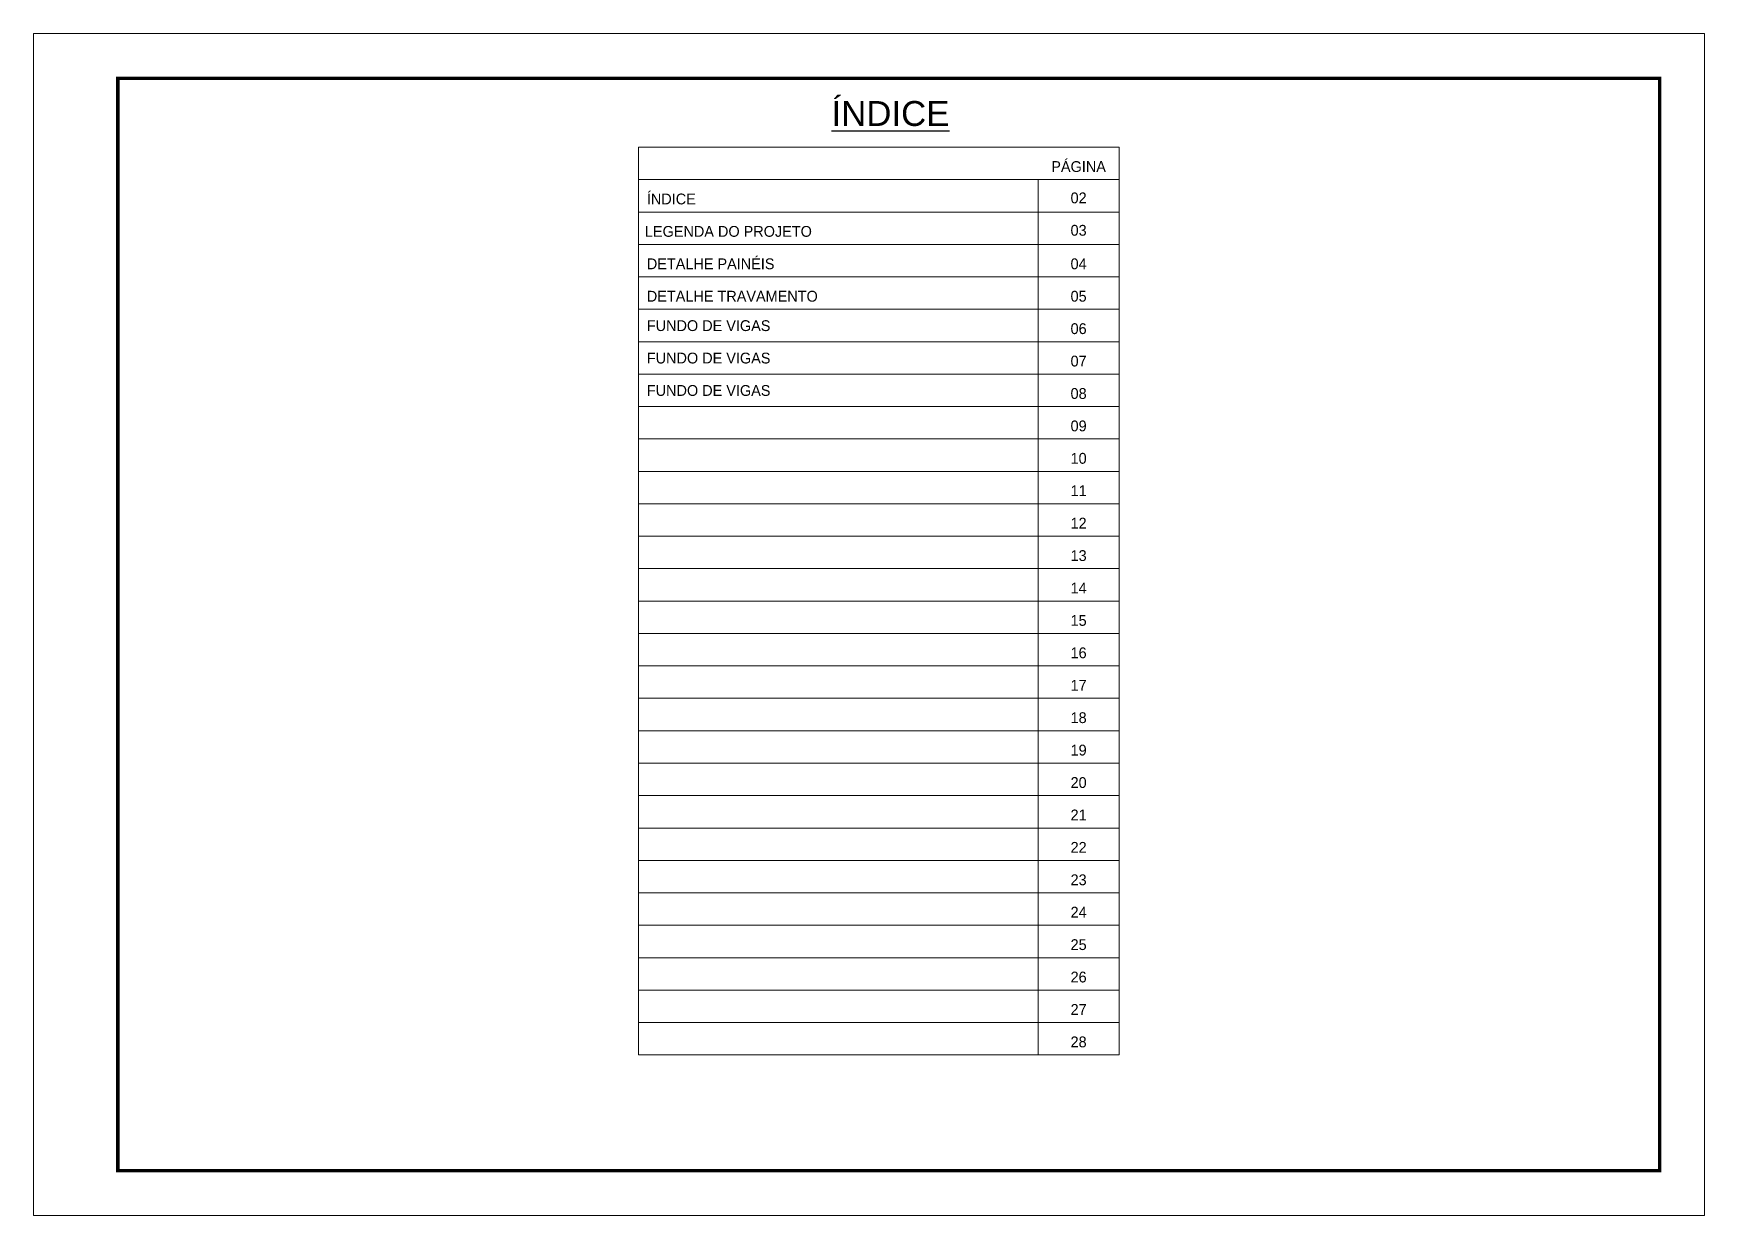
# Model space of a CAD drawing. Extents: x 1635 to 7875, y 358 to 2556.
# Drawn here: x 3220 to 4705, y 1506 to 2556 of the extents above; entities that cross this region are included whole.
import ezdxf
from ezdxf.enums import TextEntityAlignment as Align

# ---------------------------------------------------------------- set-up
doc = ezdxf.new("R2010")
doc.units = 0
doc.layers.add('CARIMBO', color=255, linetype='Continuous', lineweight=9)
doc.layers.add('Folhas', color=255, linetype='Continuous', lineweight=9)
doc.styles.add('ARIAL', font='arial.ttf')
doc.styles.add('Tecnologia', font='')
doc.styles.get('Tecnologia').set_extended_font_data('Forgotten Futurist')

msp = doc.modelspace()

# ---------------------------------------------------------------- linework, layer by layer
at = {"layer": 'CARIMBO'}
for p, q in [((3757.36, 2455.26), (4184.44, 2455.26)), ((3757.36, 2455.26), (4184.44, 2455.26)), ((3757.36, 2455.26), (3757.36, 1648.97)), ((4184.44, 2455.26), (4184.44, 1648.97)), ((3757.36, 2426.47), (4184.44, 2426.47)), ((3757.36, 2426.47), (4184.44, 2426.47)), ((3757.36, 2426.47), (4184.44, 2426.47)), ((4112.62, 2426.47), (4112.62, 1648.97)), ((3757.36, 2397.67), (4184.44, 2397.67)), ((3757.36, 2368.87), (4184.44, 2368.87)), ((3757.36, 2340.08), (4184.44, 2340.08)), ((3757.36, 2311.28), (4184.44, 2311.28)), ((3757.36, 2282.48), (4184.44, 2282.48)), ((3757.36, 2253.69), (4184.44, 2253.69)), ((3757.36, 2224.89), (4184.44, 2224.89)), ((3757.36, 2196.1), (4184.44, 2196.1)), ((3757.36, 2167.3), (4184.44, 2167.3)), ((3757.36, 2138.5), (4184.44, 2138.5)), ((3757.36, 2109.71), (4184.44, 2109.71)), ((3757.36, 2080.91), (4184.44, 2080.91)), ((3757.36, 2052.12), (4184.44, 2052.12)), ((3757.36, 2023.32), (4184.44, 2023.32)), ((3757.36, 1994.52), (4184.44, 1994.52)), ((3757.36, 1965.73), (4184.44, 1965.73)), ((3757.36, 1936.93), (4184.44, 1936.93)), ((3757.36, 1908.13), (4184.44, 1908.13)), ((3757.36, 1879.34), (4184.44, 1879.34)), ((3757.36, 1850.54), (4184.44, 1850.54)), ((3757.36, 1821.75), (4184.44, 1821.75)), ((3757.36, 1792.95), (4184.44, 1792.95)), ((3757.36, 1764.15), (4184.44, 1764.15)), ((3757.36, 1735.36), (4184.44, 1735.36)), ((3757.36, 1706.56), (4184.44, 1706.56)), ((3757.36, 1677.76), (4184.44, 1677.76)), ((3757.36, 1648.97), (4184.44, 1648.97))]:
    msp.add_line(p, q, dxfattribs=at)
at = {"layer": 'Folhas'}
msp.add_lwpolyline([(3219.77, 1506.31), (4704.77, 1506.31), (4704.77, 2556.31), (3219.77, 2556.31)], close=True, dxfattribs=at)
at = {"layer": 'Folhas', "color": 30, "const_width": 3}
msp.add_lwpolyline([(3294.77, 1546.31), (4664.77, 1546.31), (4664.77, 2516.31), (3294.77, 2516.31)], close=True, dxfattribs=at)

# ---------------------------------------------------------------- texts
at = {"color": 0, "linetype": 'Continuous', "ltscale": 5, "style": 'ARIAL'}
msp.add_text('%%UÍNDICE', height=22.118, dxfattribs=at).set_placement((3981.35, 2474.16), align=Align.CENTER)
at = {"layer": 'CARIMBO', "style": 'Tecnologia'}
for s, p in [('PÁGINA', (4148.53, 2433.27)), ('02', (4148.53, 2405.44)), ('03', (4148.53, 2376.65)), ('04', (4148.53, 2346.88)), ('05', (4148.53, 2318.09)), ('06', (4148.53, 2289.29)), ('07', (4148.53, 2260.5)), ('08', (4148.53, 2231.7)), ('09', (4148.53, 2202.9)), ('10', (4148.53, 2174.11)), ('11', (4148.53, 2145.31)), ('12', (4148.53, 2116.51)), ('13', (4148.53, 2087.72)), ('14', (4148.53, 2058.92)), ('15', (4148.53, 2030.13)), ('16', (4148.53, 2001.33)), ('17', (4148.53, 1972.53)), ('18', (4148.53, 1943.74)), ('19', (4148.53, 1914.94)), ('20', (4148.53, 1886.14)), ('21', (4148.53, 1857.35)), ('22', (4148.53, 1828.55)), ('23', (4148.53, 1799.76)), ('24', (4148.53, 1770.96)), ('25', (4148.53, 1742.16)), ('26', (4148.53, 1713.37)), ('27', (4148.53, 1684.57)), ('28', (4148.53, 1655.77))]:
    msp.add_text(s, height=9.599, dxfattribs=at).set_placement(p, align=Align.CENTER)
for s, height, p in [('ÍNDICE', 9.599, (3764.86, 2404.48)), ('LEGENDA DO PROJETO', 9.5987, (3763.16, 2375.68)), ('DETALHE PAINÉIS', 9.5987, (3764.86, 2346.88)), ('DETALHE TRAVAMENTO', 9.5987, (3764.86, 2318.09)), ('FUNDO DE VIGAS', 9.5987, (3764.86, 2291.97)), ('FUNDO DE VIGAS', 9.5987, (3764.86, 2263.17)), ('FUNDO DE VIGAS', 9.5987, (3764.86, 2234.38))]:
    msp.add_text(s, height=height, dxfattribs=at).set_placement(p)

doc.saveas('drawing.dxf')
